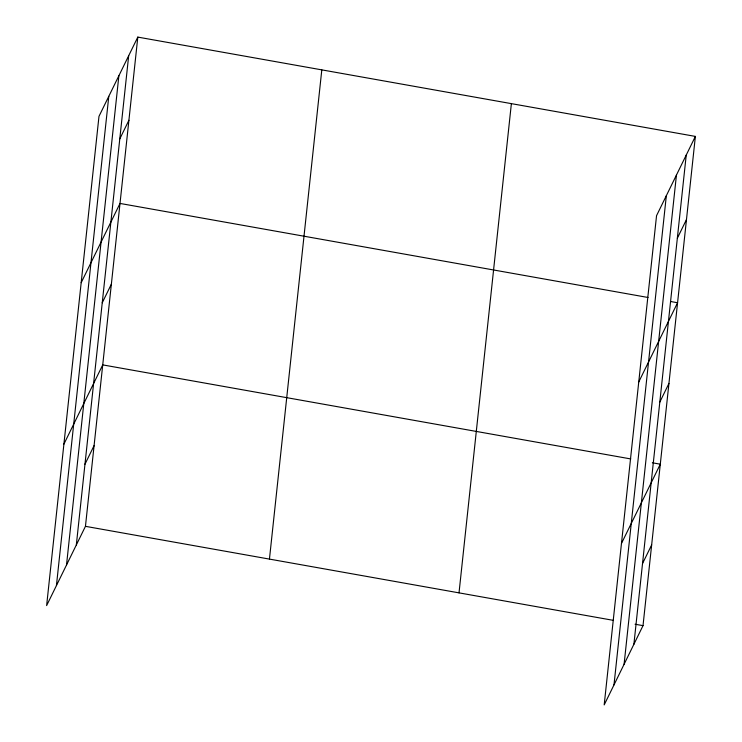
<?xml version="1.0" encoding="UTF-8"?>
<svg xmlns="http://www.w3.org/2000/svg" width="742" height="742" viewBox="0 0 742 742"><rect width="100%" height="100%" fill="white"/><g stroke="black" fill="none" stroke-linecap="round" stroke-linejoin="round"><path stroke-width="1.11" d="M56.429 585.586L108.786 96.358M66.52 564.977L118.878 75.74M76.324 544.971L128.681 55.743M137.808 37.1L98.983 116.355L46.625 605.593L85.451 526.328L137.808 37.1L695.375 136.407L643.017 625.645L604.192 704.9L656.549 215.672L695.375 136.407M269.448 559.106L321.805 69.869M459.02 592.867L511.377 103.639M613.986 684.894L666.344 195.665M624.087 664.285L676.444 175.056M633.891 644.279L686.239 155.05M119.777 138.912L128.913 120.269M81.184 282.693L120.009 203.438L648.044 297.486M102.238 302.801L111.374 284.158M63.905 444.143L102.73 364.888L630.765 458.936M84.959 464.242L94.095 445.608M677.344 238.219L686.471 219.576M638.741 382.009L677.576 302.745L670.759 301.54M659.805 402.108L668.932 383.475M621.471 543.45L660.297 464.195L652.348 462.776M642.526 563.558L651.652 544.916M85.451 526.328L613.486 620.377M635.069 624.226L643.017 625.645"/></g></svg>
